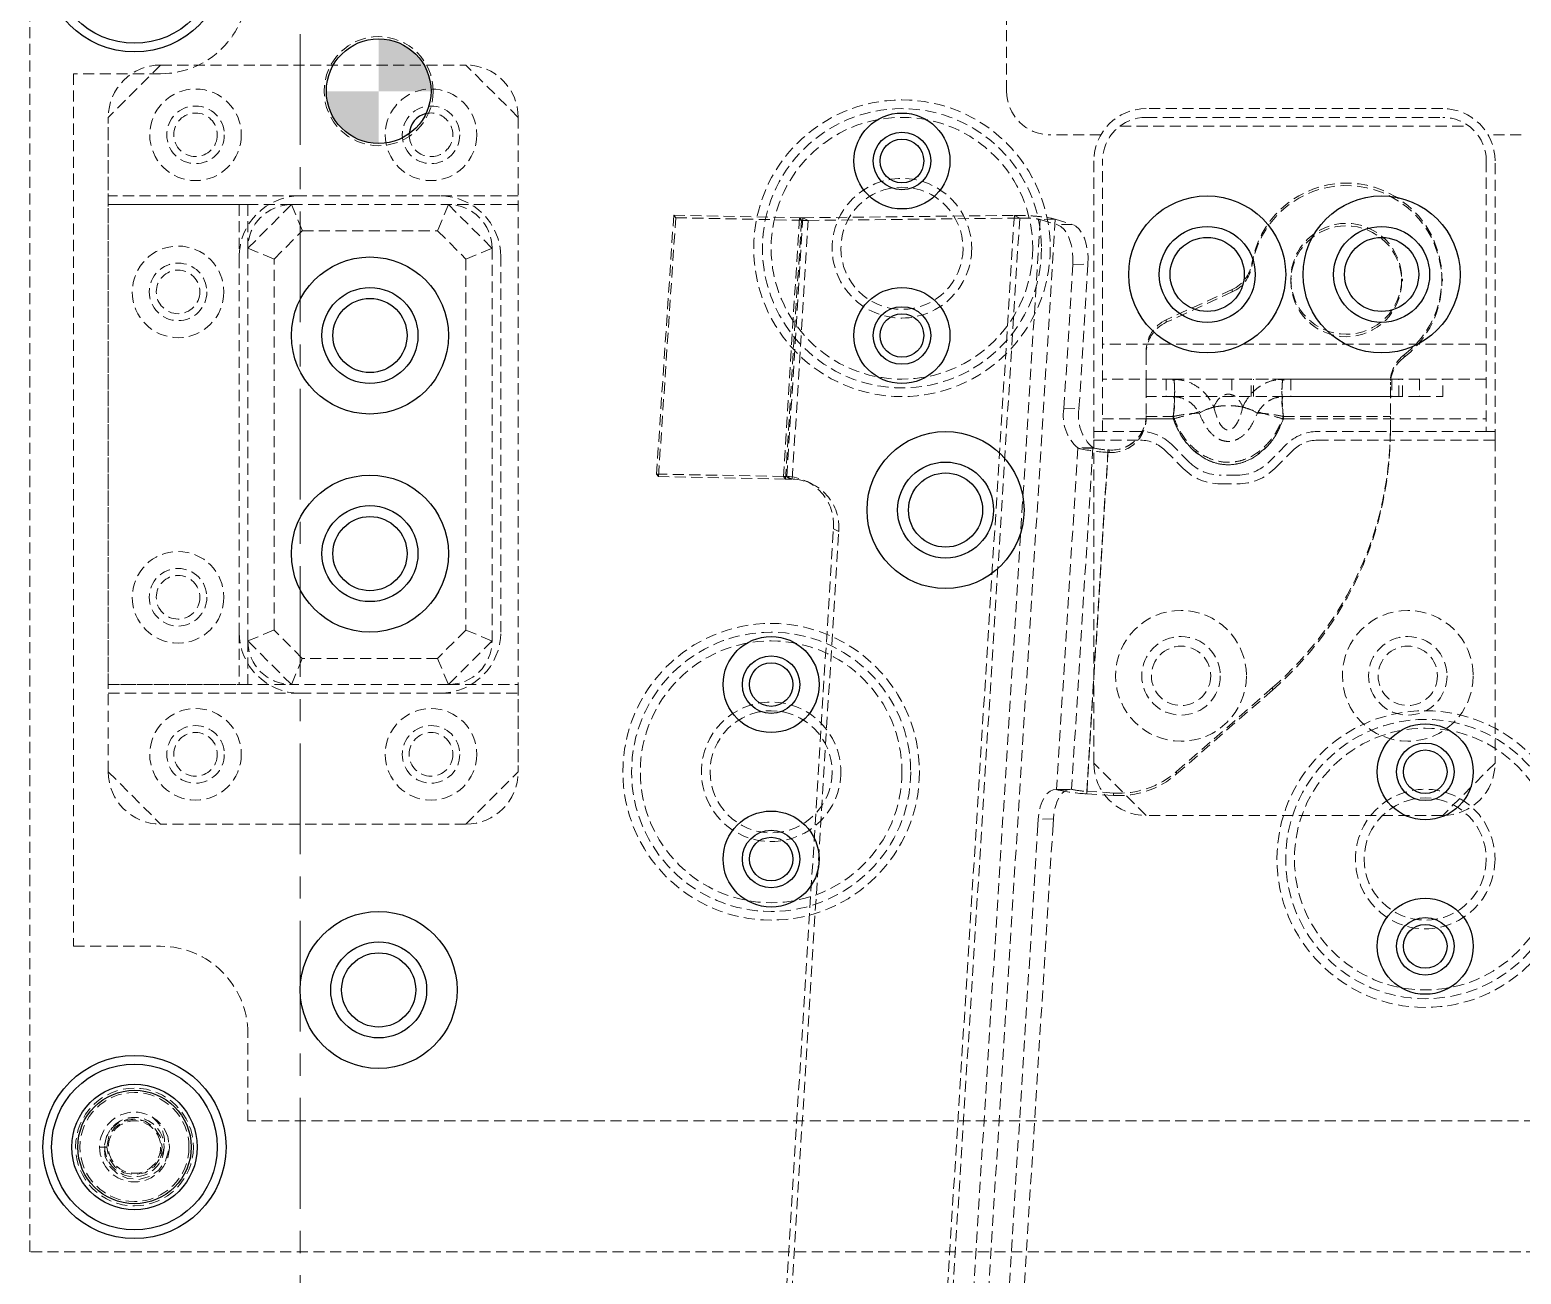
# Model space of a CAD drawing. Header units: millimetres. Extents: x 5 to 1495, y -1208 to 895.
# Drawn here: x 319.9 to 490.9, y 603.2 to 745.8 of the extents above; entities that cross this region are included whole.
import ezdxf

# ---------------------------------------------------------------- set-up
doc = ezdxf.new("R2010")
doc.units = ezdxf.units.MM
doc.linetypes.add('CENTERX2', pattern=[20.32, 12.7, -2.54, 2.54, -2.54])
doc.linetypes.add('HIDDEN', pattern=[1.905, 1.27, -0.635])

# ---------------------------------------------------------------- blocks, each defined once
blk = doc.blocks.new('SW_DOWELSYMBOL_5')
at = {"linetype": 'Continuous', "lineweight": 0}
h = blk.add_hatch(color=0, dxfattribs=at)
edge = h.paths.add_edge_path(flags=0)
edge.add_arc((0, 0), 6, 0, 90)
edge.add_line((0, 6), (0, 0))
edge.add_line((0, 0), (6, 0))
h = blk.add_hatch(color=0, dxfattribs=at)
edge = h.paths.add_edge_path(flags=0)
edge.add_arc((0, 0), 6, 180, 270)
edge.add_line((0, -6), (0, 0))
edge.add_line((0, 0), (-6, 0))
at = {"color": 0, "linetype": 'Continuous', "lineweight": 0}
blk.add_circle((0, 0), 6, dxfattribs=at)

msp = doc.modelspace()

# ---------------------------------------------------------------- linework, layer by layer
at = {"color": 7, "linetype": 'CENTERX2', "lineweight": 18}
msp.add_line((350.853, 488.809), (350.853, 872.809), dxfattribs=at)
at = {"color": 7, "linetype": 'HIDDEN', "lineweight": 18}
for p, q in [((319.853, 605.809), (319.853, 765.809)), ((431.853, 738.809), (431.853, 765.809)), ((324.853, 740.809), (324.853, 640.809)), ((334.853, 740.809), (324.853, 740.809)), ((334.853, 741.809), (328.853, 735.809)), ((334.853, 741.809), (369.853, 741.809)), ((375.853, 735.809), (369.853, 741.809)), ((328.853, 660.809), (328.853, 735.809)), ((328.853, 725.809), (328.853, 735.809)), ((375.853, 735.809), (375.853, 660.809)), ((375.853, 735.809), (375.853, 725.809)), ((481.853, 736.809), (447.853, 736.809)), ((447.853, 735.809), (481.853, 735.809)), ((363.353, 733.809), (363.357, 733.938)), ((442.657, 733.809), (436.853, 733.809)), ((444.853, 734.809), (484.853, 734.809)), ((490.853, 733.809), (487.049, 733.809)), ((441.853, 730.809), (441.853, 698.809)), ((442.853, 699.809), (442.853, 730.809)), ((486.853, 730.809), (486.853, 699.809)), ((487.853, 698.809), (487.853, 730.809)), ((350.853, 726.809), (328.853, 726.809)), ((366.853, 726.809), (350.853, 726.809)), ((375.853, 726.809), (366.853, 726.809)), ((328.853, 725.809), (344.853, 725.809)), ((328.853, 670.809), (328.853, 725.809)), ((349.853, 725.809), (328.853, 725.809)), ((343.853, 725.809), (343.853, 719.809)), ((344.853, 720.809), (349.853, 725.809)), ((344.853, 725.809), (344.853, 720.809)), ((349.853, 725.809), (367.853, 725.809)), ((349.853, 725.809), (351.096, 722.809)), ((367.853, 725.809), (366.611, 722.809)), ((367.853, 725.809), (372.853, 720.809)), ((375.853, 725.809), (367.853, 725.809)), ((393.687, 724.6), (391.713, 694.933)), ((391.937, 694.639), (393.912, 724.306)), ((393.912, 724.306), (393.687, 724.6)), ((393.687, 724.6), (408.1, 724.305)), ((393.912, 724.306), (408.325, 724.011)), ((408.1, 724.305), (406.265, 694.65)), ((408.325, 724.011), (406.49, 694.357)), ((406.658, 694.65), (408.493, 724.303)), ((407.275, 694.345), (409.109, 723.998)), ((408.325, 724.011), (408.1, 724.305)), ((408.493, 724.303), (432.739, 724.57)), ((409.109, 723.998), (408.493, 724.303)), ((409.109, 723.998), (433.355, 724.265)), ((432.739, 724.57), (422.073, 553.574)), ((433.355, 724.265), (422.69, 553.269)), ((435.707, 724.092), (425.039, 553.055)), ((437.436, 724.127), (426.768, 553.09)), ((432.739, 724.57), (433.355, 724.265)), ((437.436, 724.127), (435.707, 724.092)), ((435.707, 724.092), (437.694, 723.506)), ((437.436, 724.127), (439.423, 723.541)), ((439.423, 723.541), (437.694, 723.506)), ((347.853, 719.567), (351.096, 722.809)), ((351.096, 722.809), (366.611, 722.809)), ((366.611, 722.809), (369.853, 719.567)), ((344.853, 675.809), (344.853, 720.809)), ((344.853, 720.809), (347.853, 719.567)), ((369.853, 719.567), (372.853, 720.809)), ((372.853, 720.809), (372.853, 675.809)), ((343.853, 719.809), (343.853, 676.809)), ((347.853, 677.052), (347.853, 719.567)), ((369.853, 719.567), (369.853, 677.052)), ((373.853, 676.809), (373.853, 719.809)), ((439.454, 718.941), (438.424, 702.425)), ((439.454, 718.941), (441.183, 718.976)), ((440.153, 702.46), (441.183, 718.976)), ((459.983, 719.052), (459.983, 718.77)), ((464.443, 717.319), (464.443, 717.037)), ((477.243, 717.037), (477.243, 717.319)), ((481.843, 717.037), (481.843, 717.319)), ((457.725, 716.093), (450.163, 712.602)), ((457.725, 715.811), (450.163, 712.32)), ((457.725, 716.093), (457.725, 715.811)), ((450.163, 712.602), (450.163, 712.32)), ((486.853, 709.809), (442.853, 709.809)), ((447.853, 709.012), (447.853, 708.731)), ((447.853, 708.731), (447.853, 701.362)), ((477.451, 708.612), (477.451, 708.33)), ((450.948, 705.809), (442.853, 705.809)), ((450.948, 705.809), (447.853, 705.809)), ((447.853, 705.809), (447.853, 703.809)), ((450.163, 705.809), (450.163, 703.809)), ((451.542, 705.777), (450.871, 705.687)), ((451.466, 705.785), (450.872, 705.686)), ((450.965, 705.809), (450.948, 705.809)), ((450.948, 705.809), (456.363, 705.809)), ((457.689, 705.809), (457.689, 703.809)), ((458.715, 705.809), (463.585, 705.809)), ((459.89, 703.809), (459.89, 705.809)), ((460.151, 703.809), (460.151, 705.809)), ((463.676, 705.687), (463.005, 705.777)), ((463.676, 705.687), (463.006, 705.777)), ((463.013, 705.809), (463.6, 705.809)), ((463.583, 705.809), (463.6, 705.809)), ((486.853, 705.809), (463.6, 705.809)), ((476.021, 705.809), (463.6, 705.809)), ((464.453, 705.809), (464.453, 703.809)), ((475.853, 705.446), (475.853, 705.164)), ((475.853, 699.851), (475.853, 705.164)), ((476.021, 705.809), (476.021, 703.809)), ((476.821, 703.809), (476.821, 705.809)), ((477.253, 703.809), (477.253, 705.809)), ((479.191, 705.809), (479.191, 703.809)), ((481.853, 703.809), (481.853, 705.809)), ((450.948, 703.809), (447.853, 703.809)), ((476.021, 703.809), (463.6, 703.809)), ((464.453, 703.809), (463.848, 703.809)), ((464.453, 703.809), (476.021, 703.809)), ((476.821, 703.809), (476.021, 703.809)), ((479.191, 703.809), (476.821, 703.809)), ((479.191, 703.809), (481.853, 703.809)), ((438.424, 702.425), (440.153, 702.46)), ((442.853, 701.246), (450.948, 701.246)), ((447.852, 701.528), (447.852, 701.246)), ((447.852, 701.528), (450.948, 701.528)), ((447.852, 701.246), (450.948, 701.246)), ((447.853, 701.552), (447.853, 701.421)), ((447.853, 701.421), (447.853, 701.362)), ((450.948, 701.246), (450.965, 701.251)), ((463.599, 701.256), (463.582, 701.251)), ((463.582, 701.251), (463.6, 701.246)), ((463.6, 701.527), (475.853, 701.528)), ((463.6, 701.246), (486.853, 701.246)), ((463.6, 701.246), (475.853, 701.246)), ((475.853, 701.528), (475.853, 701.246)), ((475.853, 699.851), (475.853, 701.246)), ((441.853, 699.809), (442.853, 699.809)), ((447.211, 699.809), (442.853, 699.809)), ((486.853, 699.809), (467.495, 699.809)), ((486.853, 699.809), (487.853, 699.809)), ((440.02, 697.922), (437.578, 658.767)), ((441.749, 697.957), (439.307, 658.803)), ((441.749, 697.957), (440.02, 697.922)), ((441.876, 697.91), (440.275, 697.84)), ((441.036, 658.568), (443.477, 697.699)), ((441.853, 661.809), (441.853, 698.809)), ((441.853, 698.809), (447.211, 698.809)), ((443.607, 697.691), (443.477, 697.699)), ((443.607, 697.409), (443.607, 697.691)), ((452.818, 696.274), (450.747, 698.345)), ((463.96, 698.345), (461.889, 696.274)), ((467.495, 698.809), (487.853, 698.809)), ((487.853, 698.809), (487.853, 661.809)), ((441.036, 658.286), (443.477, 697.417)), ((443.477, 697.417), (443.607, 697.409)), ((450.04, 697.638), (452.111, 695.567)), ((462.596, 695.567), (464.667, 697.638)), ((406.265, 694.65), (391.713, 694.933)), ((391.713, 694.933), (391.937, 694.639)), ((406.49, 694.357), (391.937, 694.639)), ((406.549, 694.65), (406.265, 694.65)), ((406.265, 694.65), (406.49, 694.357)), ((406.549, 694.65), (406.265, 694.65)), ((406.49, 694.357), (407.056, 694.347)), ((406.49, 694.357), (407.056, 694.347)), ((406.549, 694.65), (407.056, 694.347)), ((406.658, 694.65), (407.275, 694.345)), ((458.353, 694.809), (456.353, 694.809)), ((409.571, 693.792), (408.954, 694.098)), ((409.571, 693.792), (408.954, 694.098)), ((456.353, 693.809), (458.353, 693.809)), ((406.362, 597.699), (411.987, 688.637)), ((406.979, 597.394), (412.604, 688.332)), ((412.604, 688.332), (411.987, 688.637)), ((343.853, 676.809), (343.853, 670.809)), ((344.853, 675.809), (347.853, 677.052)), ((349.853, 670.809), (344.853, 675.809)), ((344.853, 675.809), (344.853, 670.809)), ((351.096, 673.809), (347.853, 677.052)), ((369.853, 677.052), (366.611, 673.809)), ((372.853, 675.809), (367.853, 670.809)), ((369.853, 677.052), (372.853, 675.809)), ((351.096, 673.809), (349.853, 670.809)), ((366.611, 673.809), (351.096, 673.809)), ((366.611, 673.809), (367.853, 670.809)), ((344.853, 670.809), (328.853, 670.809)), ((328.853, 670.809), (349.853, 670.809)), ((328.853, 660.809), (328.853, 670.809)), ((367.853, 670.809), (349.853, 670.809)), ((367.853, 670.809), (375.853, 670.809)), ((375.853, 670.809), (375.853, 660.809)), ((451.351, 660.843), (462.341, 670.457)), ((462.341, 670.457), (462.341, 670.176)), ((328.853, 669.809), (350.853, 669.809)), ((350.853, 669.809), (366.853, 669.809)), ((366.853, 669.809), (375.853, 669.809)), ((462.341, 670.176), (451.351, 660.561)), ((447.853, 655.809), (441.853, 661.809)), ((487.853, 661.809), (481.853, 655.809)), ((328.853, 660.809), (334.853, 654.809)), ((369.853, 654.809), (375.853, 660.809)), ((451.351, 660.843), (451.351, 660.561)), ((439.134, 658.814), (437.405, 658.779)), ((439.134, 658.814), (437.405, 658.779)), ((437.578, 658.767), (439.307, 658.803)), ((437.835, 658.709), (439.436, 658.779)), ((444.113, 658.38), (441.036, 658.568)), ((444.113, 658.098), (444.113, 658.38)), ((444.113, 658.098), (441.036, 658.286)), ((435.49, 655.389), (435.449, 654.726)), ((437.219, 655.424), (435.49, 655.389)), ((437.219, 655.424), (437.178, 654.761)), ((481.853, 655.809), (447.853, 655.809)), ((369.853, 654.809), (334.853, 654.809)), ((435.449, 654.726), (431.438, 590.42)), ((437.178, 654.761), (433.167, 590.455)), ((324.853, 640.809), (334.853, 640.809)), ((344.853, 620.809), (344.853, 630.809)), ((524.853, 620.809), (344.853, 620.809)), ((328.665, 617.809), (327.853, 617.809)), ((335.714, 618.856), (335.742, 618.37)), ((549.853, 605.809), (319.853, 605.809))]:
    msp.add_line(p, q, dxfattribs=at)
at = {"color": 7, "linetype": 'HIDDEN', "lineweight": 18, "flags": 128}
for points in [[(437.694, 723.506), (438.081, 723.314), (438.443, 722.977), (438.767, 722.507), (439.041, 721.923), (439.253, 721.247), (439.396, 720.505), (439.464, 719.726), (439.454, 718.941)], [(437.694, 723.506), (438.081, 723.314), (438.443, 722.977), (438.767, 722.507), (439.041, 721.923), (439.253, 721.247), (439.396, 720.505), (439.464, 719.726), (439.454, 718.941)], [(441.183, 718.976), (441.193, 719.761), (441.125, 720.54), (440.982, 721.282), (440.769, 721.958), (440.496, 722.542), (440.172, 723.012), (439.809, 723.349), (439.423, 723.541)], [(441.183, 718.976), (441.193, 719.761), (441.125, 720.54), (440.982, 721.282), (440.769, 721.958), (440.496, 722.542), (440.172, 723.012), (439.809, 723.349), (439.423, 723.541)], [(437.578, 658.767), (437.204, 658.754), (436.839, 658.603), (436.497, 658.319), (436.189, 657.912), (435.926, 657.396), (435.718, 656.789), (435.571, 656.112), (435.49, 655.389)], [(437.578, 658.767), (437.204, 658.754), (436.839, 658.603), (436.497, 658.319), (436.189, 657.912), (435.926, 657.396), (435.718, 656.789), (435.571, 656.112), (435.49, 655.389)], [(439.307, 658.803), (438.932, 658.789), (438.568, 658.638), (438.226, 658.354), (437.918, 657.947), (437.655, 657.431), (437.447, 656.824), (437.3, 656.147), (437.219, 655.424)], [(439.307, 658.803), (438.932, 658.789), (438.568, 658.638), (438.226, 658.354), (437.918, 657.947), (437.655, 657.431), (437.447, 656.824), (437.3, 656.147), (437.219, 655.424)], [(335.749, 617.367), (335.412, 616.221), (334.642, 615.162), (333.56, 614.421), (332.329, 614.098), (331.063, 614.204), (329.93, 614.722), (329.045, 615.577), (328.508, 616.67), (328.37, 617.852), (328.64, 619.011), (329.262, 619.978), (330.173, 620.682), (331.239, 621.026), (332.35, 620.995), (333.066, 620.758), (333.066, 620.758)], [(328.665, 617.809), (328.908, 619.029), (329.599, 620.064), (330.633, 620.755), (331.853, 620.997), (333.073, 620.755), (334.108, 620.064), (334.799, 619.029), (335.041, 617.809), (334.799, 616.589), (334.108, 615.555), (333.073, 614.864), (331.853, 614.621), (330.633, 614.864), (329.599, 615.555), (328.908, 616.589), (328.665, 617.809), (328.665, 617.809)]]:
    msp.add_lwpolyline(points, dxfattribs=at)
at = {"color": 7, "linetype": 'Continuous', "lineweight": 25}
for centre, radius in [((331.853, 753.809), 10.5), ((331.853, 753.809), 9.5), ((359.853, 738.809), 6), ((419.853, 730.809), 5.5), ((419.853, 730.809), 3.3), ((419.853, 730.809), 2.5), ((454.853, 717.809), 9), ((474.853, 717.809), 9), ((454.853, 717.809), 5.5), ((454.853, 717.809), 4.25), ((474.853, 717.809), 5.5), ((474.853, 717.809), 4.25), ((358.853, 710.809), 9), ((358.853, 710.809), 5.5), ((358.853, 710.809), 4.25), ((419.853, 710.809), 5.5), ((419.853, 710.809), 3.3), ((419.853, 710.809), 2.5), ((424.853, 690.809), 9), ((424.853, 690.809), 5.5), ((358.853, 685.809), 9), ((424.853, 690.809), 4.25), ((358.853, 685.809), 5.5), ((358.853, 685.809), 4.25), ((404.853, 670.809), 5.5), ((404.853, 670.809), 3.3), ((404.853, 670.809), 2.5), ((479.853, 660.809), 5.5), ((479.853, 660.809), 3.3), ((479.853, 660.809), 2.5), ((404.853, 650.809), 5.5), ((404.853, 650.809), 3.3), ((404.853, 650.809), 2.5), ((359.853, 635.809), 9), ((479.853, 640.809), 5.5), ((479.853, 640.809), 3.3), ((479.853, 640.809), 2.5), ((359.853, 635.809), 5.5), ((359.853, 635.809), 4.25), ((331.853, 617.809), 10.5), ((331.853, 617.809), 9.5), ((331.853, 617.809), 7.191), ((331.853, 617.809), 6.5)]:
    msp.add_circle(centre, radius, dxfattribs=at)
at = {"color": 7, "linetype": 'HIDDEN', "lineweight": 18}
for centre, radius in [((359.853, 738.809), 6.25), ((338.853, 733.809), 5.25), ((365.853, 733.809), 5.25), ((338.853, 733.809), 3.3), ((365.853, 733.809), 3.3), ((419.853, 720.809), 17), ((338.853, 733.809), 2.5), ((419.853, 720.809), 16), ((419.853, 720.809), 15), ((419.853, 720.809), 8), ((419.853, 720.809), 7), ((470.797, 717.309), 6.353), ((470.797, 717.028), 6.353), ((336.853, 715.809), 5.25), ((336.853, 715.809), 3.3), ((336.853, 715.809), 2.5), ((336.853, 680.809), 5.25), ((336.853, 680.809), 3.3), ((336.853, 680.809), 2.5), ((451.853, 671.809), 7.5), ((477.853, 671.809), 7.5), ((404.853, 660.809), 17), ((404.853, 660.809), 16), ((404.853, 660.809), 15), ((451.853, 671.809), 4.5), ((477.853, 671.809), 4.5), ((451.853, 671.809), 3.4), ((477.853, 671.809), 3.4), ((404.853, 660.809), 8), ((338.853, 662.809), 5.25), ((365.853, 662.809), 5.25), ((404.853, 660.809), 7), ((479.853, 650.809), 17), ((338.853, 662.809), 3.3), ((338.853, 662.809), 2.5), ((365.853, 662.809), 3.3), ((365.853, 662.809), 2.5), ((479.853, 650.809), 16), ((479.853, 650.809), 15), ((479.853, 650.809), 8), ((479.853, 650.809), 7), ((331.853, 617.809), 6.75), ((331.853, 617.809), 6.25), ((331.853, 617.809), 4), ((331.853, 617.809), 3.4), ((331.853, 617.809), 3)]:
    msp.add_circle(centre, radius, dxfattribs=at)
for centre, radius, start, end in [((334.853, 750.809), 10, 270, 0), ((334.853, 735.809), 6, 90, 180), ((369.853, 735.809), 6, 0, 90), ((436.853, 738.809), 5, 180, 270), ((365.853, 733.809), 2.5, 180, 103.34655), ((447.853, 730.809), 6, 90, 180), ((447.853, 730.809), 5, 90, 180), ((481.853, 730.809), 6, 0, 90), ((481.853, 730.809), 5, 0, 90), ((350.853, 719.809), 7, 90, 180), ((366.853, 719.809), 7, 0, 90), ((470.803, 717.322), 10.957, 307.35282, 170.91574), ((470.803, 717.04), 10.957, 307.35282, 170.91574), ((349.853, 720.809), 5, 90, 180), ((367.853, 720.809), 5, 0, 90), ((456.071, 719.697), 3.965, 294.65293, 350.63912), ((456.071, 719.415), 3.965, 294.65285, 350.63921), ((451.811, 709.003), 3.958, 114.61367, 179.86547), ((451.811, 708.722), 3.958, 114.61367, 179.86547), ((479.801, 705.44), 3.947, 126.53691, 179.92083), ((479.801, 705.159), 3.947, 126.53698, 179.92076), ((443.179, 701.576), 4.83, 169.87145, 229.15721), ((444.908, 701.611), 4.83, 169.87143, 229.15723), ((443.87, 701.665), 3.983, 266.20606, 359.68808), ((443.87, 701.667), 3.984, 266.21776, 358.00345), ((443.87, 701.384), 3.983, 266.20606, 359.68808), ((443.87, 701.385), 3.984, 266.21776, 358.00345), ((447.211, 694.809), 5, 45, 90), ((436.422, 700.174), 39.431, 311.09502, 359.9402), ((436.413, 699.896), 39.44, 311.10062, 359.93459), ((467.495, 694.809), 5, 90, 135), ((444.389, 716.671), 19.275, 257.67848, 267.28868), ((443.933, 707.325), 9.637, 257.67836, 267.28881), ((447.211, 694.809), 4, 45, 90), ((467.495, 694.809), 4, 90, 135), ((456.353, 699.809), 5, 225, 270), ((458.353, 699.809), 5, 270, 315), ((406.5, 689.142), 5.51, 354.74052, 88.35645), ((407.117, 688.837), 5.51, 354.74053, 88.35645), ((456.353, 699.809), 6, 225, 270), ((458.353, 699.809), 6, 270, 315), ((350.853, 676.809), 7, 180, 270), ((349.853, 675.809), 5, 180, 270), ((366.853, 676.809), 7, 270, 0), ((367.853, 675.809), 5, 270, 0), ((447.853, 661.809), 6, 180, 270), ((481.853, 661.809), 6, 270, 0), ((334.853, 660.809), 6, 180, 270), ((369.853, 660.809), 6, 270, 0), ((444.734, 668.423), 10.062, 266.4615, 311.12014), ((444.734, 668.141), 10.062, 266.4615, 311.12014), ((441.948, 677.541), 19.276, 257.67871, 267.28847), ((441.492, 668.195), 9.638, 257.6787, 267.2885), ((334.853, 630.809), 10, 0, 90)]:
    msp.add_arc(centre, radius, start, end, dxfattribs=at)
at = {"color": 7, "linetype": 'Continuous', "lineweight": 25}
msp.add_arc((365.853, 733.809), 2.5, 103.34655, 177.04231, dxfattribs=at)
at = {"color": 7, "linetype": 'HIDDEN', "lineweight": 18}
for points, knots in [([(408.1, 724.305), (408.166, 724.304), (408.265, 724.303), (408.396, 724.302), (408.46, 724.303), (408.493, 724.303)], [0, 0, 0, 0, 0.49738377, 0.74836759, 1, 1, 1, 1]), ([(408.1, 724.305), (408.166, 724.304), (408.265, 724.303), (408.396, 724.302), (408.46, 724.303), (408.493, 724.303)], [0, 0, 0, 0, 0.49738377, 0.74836759, 1, 1, 1, 1]), ([(409.109, 723.998), (409.045, 723.998), (408.917, 723.999), (408.656, 724.002), (408.457, 724.008), (408.325, 724.011)], [0, 0, 0, 0, 0.2509047, 0.5018132, 1, 1, 1, 1]), ([(409.109, 723.998), (409.045, 723.998), (408.917, 723.999), (408.656, 724.002), (408.457, 724.008), (408.325, 724.011)], [0, 0, 0, 0, 0.2509047, 0.5018132, 1, 1, 1, 1]), ([(432.739, 724.57), (433.18, 724.568), (434.064, 724.564), (435.409, 724.471), (436.625, 724.325), (437.163, 724.194), (437.436, 724.127)], [0, 0, 0, 0, 0.2479476, 0.495893, 0.7437902, 1, 1, 1, 1]), ([(432.739, 724.57), (433.18, 724.568), (434.064, 724.564), (435.409, 724.471), (436.625, 724.325), (437.163, 724.194), (437.436, 724.127)], [0, 0, 0, 0, 0.2479476, 0.495893, 0.7437902, 1, 1, 1, 1]), ([(433.355, 724.265), (433.577, 724.269), (434.02, 724.279), (434.694, 724.247), (435.302, 724.185), (435.571, 724.123), (435.707, 724.092)], [0, 0, 0, 0, 0.2482105, 0.4964261, 0.7444978, 1, 1, 1, 1]), ([(433.355, 724.265), (433.577, 724.269), (434.02, 724.279), (434.694, 724.247), (435.302, 724.185), (435.571, 724.123), (435.707, 724.092)], [0, 0, 0, 0, 0.2482105, 0.4964261, 0.7444978, 1, 1, 1, 1]), ([(450.948, 705.809), (451.207, 705.809), (451.725, 705.809), (452.97, 705.809), (454.576, 705.809), (456.518, 705.809), (458.575, 705.809), (460.436, 705.809), (461.967, 705.809), (462.664, 705.809), (463.013, 705.809)], [0, 0, 0, 0, 0.1247042, 0.2498158, 0.3748789, 0.4998186, 0.6245711, 0.7497135, 0.8749994, 1, 1, 1, 1]), ([(450.948, 701.246), (450.974, 701.553), (451.026, 702.151), (451.081, 703.018), (451.115, 703.79), (451.127, 704.454), (451.115, 705.012), (451.081, 705.447), (451.026, 705.75), (450.974, 705.789), (450.948, 705.809)], [0, 0, 0, 0, 0.1346157, 0.2625303, 0.3847935, 0.5014753, 0.6167977, 0.7389541, 0.8655709, 1, 1, 1, 1]), ([(450.948, 705.809), (451.48, 705.757), (452.518, 705.654), (453.894, 704.898), (454.784, 704.028), (455.279, 703.289), (455.484, 702.896), (455.575, 702.694), (455.598, 702.641), (455.604, 702.626), (455.606, 702.621), (455.607, 702.62)], [0, 0, 0, 0, 0.2715853, 0.5298393, 0.7719788, 0.8876197, 0.9704856, 0.991804, 0.9975348, 0.9991751, 1, 1, 1, 1]), ([(463.6, 705.809), (463.33, 705.809), (462.784, 705.809), (461.428, 705.809), (459.898, 705.809), (458.447, 705.809), (457.274, 705.809), (456.102, 705.809), (454.651, 705.809), (453.12, 705.809), (451.764, 705.809), (451.217, 705.809), (450.948, 705.809)], [0, 0, 0, 0, 0.1182023, 0.2398624, 0.3668364, 0.4328975, 0.499965, 0.5670383, 0.6330833, 0.7601157, 0.8817942, 1, 1, 1, 1]), ([(451.075, 705.447), (451.093, 705.236), (451.129, 704.82), (451.12, 703.805), (451.06, 702.59), (450.987, 701.713), (450.949, 701.259)], [0, 0, 0, 0, 0.2479563, 0.4877437, 0.7350664, 1, 1, 1, 1]), ([(450.965, 705.809), (451.492, 705.756), (452.525, 705.652), (453.89, 704.896), (454.961, 703.877), (455.396, 703.03), (455.607, 702.62)], [0, 0, 0, 0, 0.2695885, 0.5287453, 0.7717315, 1, 1, 1, 1]), ([(451.075, 705.447), (451.056, 705.552), (451.02, 705.762), (450.983, 705.793), (450.965, 705.809)], [0, 0, 0, 0, 0.49999995, 1, 1, 1, 1]), ([(458.941, 702.62), (459.151, 703.03), (459.586, 703.877), (460.658, 704.896), (462.022, 705.652), (463.056, 705.756), (463.583, 705.809)], [0, 0, 0, 0, 0.2282518, 0.4712901, 0.7303999, 1, 1, 1, 1]), ([(458.941, 702.62), (458.95, 702.641), (459.131, 703.063), (459.619, 703.887), (460.674, 704.918), (462.058, 705.665), (463.096, 705.762), (463.6, 705.809)], [0, 0, 0, 0, 0.0115507, 0.2276576, 0.469957, 0.7426784, 1, 1, 1, 1]), ([(463.599, 701.256), (463.573, 701.555), (463.522, 702.149), (463.467, 703.017), (463.433, 703.797), (463.421, 704.464), (463.433, 705.021), (463.466, 705.443), (463.522, 705.746), (463.572, 705.787), (463.6, 705.809)], [0, 0, 0, 0, 0.1310983, 0.2613588, 0.3851985, 0.5026874, 0.6188878, 0.7408092, 0.858641, 1, 1, 1, 1]), ([(463.6, 705.809), (463.573, 705.789), (463.522, 705.75), (463.467, 705.447), (463.433, 705.011), (463.421, 704.452), (463.433, 703.787), (463.466, 703.019), (463.521, 702.152), (463.573, 701.553), (463.6, 701.246)], [0, 0, 0, 0, 0.1345402, 0.2606006, 0.3827433, 0.4999584, 0.6153701, 0.7370694, 0.8651265, 1, 1, 1, 1]), ([(463.599, 705.809), (463.598, 705.809), (463.592, 705.809), (463.587, 705.809), (463.583, 705.809)], [0, 0, 0, 0, 0.1842396, 1, 1, 1, 1]), ([(450.948, 703.809), (451.276, 703.777), (451.92, 703.715), (452.784, 703.257), (453.481, 702.647), (453.79, 702.141), (453.94, 701.896)], [0, 0, 0, 0, 0.2663667, 0.5236703, 0.7683154, 1, 1, 1, 1]), ([(463.6, 703.809), (463.33, 703.809), (462.784, 703.809), (461.427, 703.809), (459.897, 703.809), (458.447, 703.809), (457.274, 703.809), (456.101, 703.809), (454.651, 703.809), (453.12, 703.809), (451.764, 703.809), (451.217, 703.809), (450.948, 703.809)], [0, 0, 0, 0, 0.1182033, 0.2398645, 0.3668395, 0.4329008, 0.4999685, 0.5670413, 0.633086, 0.7601173, 0.8817951, 1, 1, 1, 1]), ([(450.948, 701.528), (450.973, 701.674), (451.023, 701.963), (451.079, 702.388), (451.115, 702.782), (451.127, 703.129), (451.114, 703.422), (451.079, 703.636), (451.023, 703.781), (450.974, 703.799), (450.948, 703.809)], [0, 0, 0, 0, 0.1292987, 0.2554533, 0.3768948, 0.5005041, 0.6220157, 0.7475058, 0.8663375, 1, 1, 1, 1]), ([(455.607, 702.62), (455.769, 702.963), (455.994, 703.441), (456.578, 703.913), (456.933, 704.046), (457.131, 704.081), (457.274, 704.089), (457.417, 704.081), (457.615, 704.046), (457.969, 703.912), (458.553, 703.441), (458.779, 702.962), (458.941, 702.62)], [0, 0, 0, 0, 0.2942769, 0.4107225, 0.4586765, 0.4798268, 0.5000242, 0.5202201, 0.5413724, 0.5893422, 0.7058166, 1, 1, 1, 1]), ([(455.607, 702.62), (455.769, 702.963), (455.994, 703.441), (456.578, 703.913), (456.933, 704.046), (457.131, 704.081), (457.274, 704.089), (457.417, 704.081), (457.615, 704.046), (457.969, 703.912), (458.553, 703.441), (458.779, 702.962), (458.941, 702.62)], [0, 0, 0, 0, 0.2942769, 0.4107225, 0.4586765, 0.4798268, 0.5000242, 0.5202201, 0.5413724, 0.5893422, 0.7058166, 1, 1, 1, 1]), ([(460.608, 701.896), (460.761, 702.146), (461.072, 702.655), (461.774, 703.264), (462.635, 703.716), (463.274, 703.778), (463.6, 703.809)], [0, 0, 0, 0, 0.235577, 0.4802705, 0.7353351, 1, 1, 1, 1]), ([(463.6, 703.809), (463.571, 703.799), (463.516, 703.779), (463.464, 703.623), (463.436, 703.402), (463.421, 703.126), (463.436, 702.798), (463.464, 702.419), (463.517, 701.977), (463.57, 701.687), (463.6, 701.527)], [0, 0, 0, 0, 0.1377128, 0.262105, 0.3942344, 0.499973, 0.6077207, 0.7436315, 0.8584502, 1, 1, 1, 1]), ([(476.021, 703.809), (475.975, 703.802), (475.905, 703.79), (475.86, 703.715), (475.856, 703.656), (475.853, 703.626)], [0, 0, 0, 0, 0.4794283, 0.7367336, 1, 1, 1, 1]), ([(447.852, 701.528), (447.852, 701.542), (447.853, 701.564), (447.853, 701.593), (447.853, 701.608), (447.853, 701.615)], [0, 0, 0, 0, 0.4997864, 0.7498412, 1, 1, 1, 1]), ([(447.853, 701.421), (447.853, 701.407), (447.853, 701.377), (447.853, 701.319), (447.852, 701.275), (447.852, 701.246)], [0, 0, 0, 0, 0.2500565, 0.5000958, 1, 1, 1, 1]), ([(450.948, 701.246), (451.47, 701.388), (452.488, 701.664), (453.845, 702.038), (454.937, 702.377), (455.385, 702.54), (455.607, 702.62)], [0, 0, 0, 0, 0.2665012, 0.5191171, 0.7625142, 1, 1, 1, 1]), ([(450.948, 701.528), (451.276, 701.595), (451.92, 701.727), (452.784, 701.84), (453.481, 701.904), (453.79, 701.898), (453.94, 701.896)], [0, 0, 0, 0, 0.2663704, 0.5236739, 0.7683123, 1, 1, 1, 1]), ([(450.948, 701.528), (451.217, 700.895), (451.764, 699.611), (453.12, 697.928), (454.651, 696.854), (456.102, 696.367), (457.275, 696.236), (458.447, 696.367), (459.898, 696.854), (461.428, 697.929), (462.784, 699.61), (463.33, 700.894), (463.6, 701.527)], [0, 0, 0, 0, 0.1182029, 0.2398786, 0.3669114, 0.4330018, 0.5000675, 0.5671417, 0.6331923, 0.7601626, 0.8817985, 1, 1, 1, 1]), ([(454.378, 696.82), (453.617, 697.411), (452.091, 698.596), (451.329, 700.361), (450.948, 701.246)], [0, 0, 0, 0, 0.49890668, 1, 1, 1, 1]), ([(450.948, 701.246), (451.217, 700.613), (451.764, 699.329), (453.12, 697.647), (454.651, 696.572), (456.102, 696.085), (457.275, 695.955), (458.448, 696.086), (459.898, 696.573), (461.428, 697.647), (462.784, 699.329), (463.33, 700.613), (463.6, 701.246)], [0, 0, 0, 0, 0.1182033, 0.2398797, 0.3669137, 0.4330046, 0.5000708, 0.567145, 0.6331952, 0.7601644, 0.8817995, 1, 1, 1, 1]), ([(450.965, 701.251), (450.962, 701.254), (450.957, 701.257), (450.951, 701.259), (450.949, 701.259)], [0, 0, 0, 0, 0.6864478, 1, 1, 1, 1]), ([(450.965, 701.251), (451.481, 701.391), (452.493, 701.665), (453.845, 702.038), (454.937, 702.377), (455.385, 702.54), (455.607, 702.62)], [0, 0, 0, 0, 0.2643415, 0.5176993, 0.7618112, 1, 1, 1, 1]), ([(453.94, 701.896), (454.292, 702.11), (454.81, 702.425), (455.961, 702.683), (456.699, 702.762), (457.274, 702.782), (457.849, 702.762), (458.587, 702.682), (459.738, 702.425), (460.256, 702.11), (460.608, 701.896)], [0, 0, 0, 0, 0.2599003, 0.3825977, 0.4427553, 0.5000343, 0.5573117, 0.6174779, 0.7401904, 1, 1, 1, 1]), ([(453.94, 701.896), (454.292, 701.11), (454.81, 699.954), (455.961, 699.01), (456.7, 698.719), (457.275, 698.644), (457.85, 698.719), (458.588, 699.011), (459.738, 699.954), (460.256, 701.11), (460.608, 701.896)], [0, 0, 0, 0, 0.2598317, 0.3826735, 0.4428325, 0.5000729, 0.5573501, 0.6175186, 0.7401923, 1, 1, 1, 1]), ([(455.607, 702.62), (455.768, 702.003), (455.994, 701.141), (456.579, 700.293), (456.933, 700.053), (457.131, 699.99), (457.274, 699.975), (457.418, 699.99), (457.615, 700.053), (457.97, 700.293), (458.553, 701.142), (458.779, 702.003), (458.941, 702.62)], [0, 0, 0, 0, 0.2942076, 0.41077605, 0.45872845, 0.47986781, 0.50004675, 0.5202435, 0.54139803, 0.58937338, 0.70581668, 1, 1, 1, 1]), ([(455.607, 702.62), (455.768, 702.003), (455.994, 701.141), (456.579, 700.293), (456.933, 700.053), (457.131, 699.99), (457.274, 699.975), (457.418, 699.99), (457.615, 700.053), (457.97, 700.293), (458.553, 701.142), (458.779, 702.003), (458.941, 702.62)], [0, 0, 0, 0, 0.2942076, 0.41077605, 0.45872845, 0.47986781, 0.50004675, 0.5202435, 0.54139803, 0.58937338, 0.70581668, 1, 1, 1, 1]), ([(458.941, 702.62), (459.163, 702.539), (459.612, 702.377), (460.704, 702.038), (462.056, 701.665), (463.066, 701.391), (463.582, 701.251)], [0, 0, 0, 0, 0.23876172, 0.48262327, 0.73582546, 1, 1, 1, 1]), ([(458.941, 702.62), (459.163, 702.539), (459.611, 702.377), (460.704, 702.038), (462.061, 701.663), (463.078, 701.388), (463.6, 701.246)], [0, 0, 0, 0, 0.2380593, 0.481207, 0.7336666, 1, 1, 1, 1]), ([(463.6, 701.246), (463.217, 700.359), (462.449, 698.581), (460.908, 697.394), (460.135, 696.8)], [0, 0, 0, 0, 0.4991736, 1, 1, 1, 1]), ([(460.608, 701.896), (460.761, 701.898), (461.072, 701.904), (461.773, 701.835), (462.634, 701.729), (463.274, 701.595), (463.6, 701.527)], [0, 0, 0, 0, 0.2354732, 0.4800111, 0.7349415, 1, 1, 1, 1]), ([(440.275, 697.84), (440.253, 697.846), (440.207, 697.858), (440.119, 697.884), (440.06, 697.907), (440.02, 697.922)], [0, 0, 0, 0, 0.2503228, 0.5006415, 1, 1, 1, 1]), ([(440.275, 697.84), (440.253, 697.846), (440.207, 697.858), (440.119, 697.884), (440.06, 697.907), (440.02, 697.922)], [0, 0, 0, 0, 0.2503228, 0.5006415, 1, 1, 1, 1]), ([(441.749, 697.957), (441.769, 697.948), (441.798, 697.934), (441.842, 697.919), (441.865, 697.913), (441.876, 697.91)], [0, 0, 0, 0, 0.4984418, 0.7490419, 1, 1, 1, 1]), ([(441.749, 697.957), (441.769, 697.948), (441.798, 697.934), (441.842, 697.919), (441.865, 697.913), (441.876, 697.91)], [0, 0, 0, 0, 0.4984418, 0.7490419, 1, 1, 1, 1]), ([(460.135, 696.8), (459.684, 696.575), (458.78, 696.125), (457.257, 695.933), (455.733, 696.134), (454.83, 696.592), (454.378, 696.82)], [0, 0, 0, 0, 0.2495807, 0.4993022, 0.7495068, 1, 1, 1, 1]), ([(406.549, 694.65), (406.567, 694.65), (406.595, 694.651), (406.631, 694.65), (406.649, 694.65), (406.658, 694.65)], [0, 0, 0, 0, 0.4997162, 0.7498342, 1, 1, 1, 1]), ([(406.549, 694.65), (406.567, 694.65), (406.595, 694.651), (406.631, 694.65), (406.649, 694.65), (406.658, 694.65)], [0, 0, 0, 0, 0.4997162, 0.7498342, 1, 1, 1, 1]), ([(407.056, 694.347), (407.074, 694.347), (407.111, 694.346), (407.184, 694.346), (407.239, 694.345), (407.275, 694.345)], [0, 0, 0, 0, 0.2500606, 0.5001183, 1, 1, 1, 1]), ([(407.056, 694.347), (407.074, 694.347), (407.111, 694.346), (407.184, 694.346), (407.239, 694.345), (407.275, 694.345)], [0, 0, 0, 0, 0.2500606, 0.5001183, 1, 1, 1, 1]), ([(437.578, 658.767), (437.598, 658.763), (437.638, 658.755), (437.721, 658.737), (437.789, 658.72), (437.835, 658.709)], [0, 0, 0, 0, 0.2503221, 0.5006472, 1, 1, 1, 1]), ([(437.578, 658.767), (437.598, 658.763), (437.638, 658.755), (437.721, 658.737), (437.789, 658.72), (437.835, 658.709)], [0, 0, 0, 0, 0.2503221, 0.5006472, 1, 1, 1, 1]), ([(439.436, 658.779), (439.413, 658.784), (439.379, 658.792), (439.337, 658.799), (439.317, 658.801), (439.307, 658.803)], [0, 0, 0, 0, 0.4984629, 0.7490325, 1, 1, 1, 1]), ([(439.436, 658.779), (439.413, 658.784), (439.379, 658.792), (439.337, 658.799), (439.317, 658.801), (439.307, 658.803)], [0, 0, 0, 0, 0.4984629, 0.7490325, 1, 1, 1, 1]), ([(334.802, 616.596), (334.955, 616.893), (335.273, 617.509), (335.352, 618.615), (335.098, 619.755), (334.533, 620.675), (334.034, 621.112), (333.843, 621.279)], [0, 0, 0, 0, 0.1908074, 0.3961879, 0.6209298, 0.8544164, 1, 1, 1, 1])]:
    msp.add_open_spline(points, degree=3, knots=knots, dxfattribs=at)

# ---------------------------------------------------------------- block references
at = {"color": 7, "linetype": 'Continuous', "lineweight": 0}
msp.add_blockref('SW_DOWELSYMBOL_5', (359.853, 738.809), dxfattribs=at)

doc.saveas('drawing.dxf')
